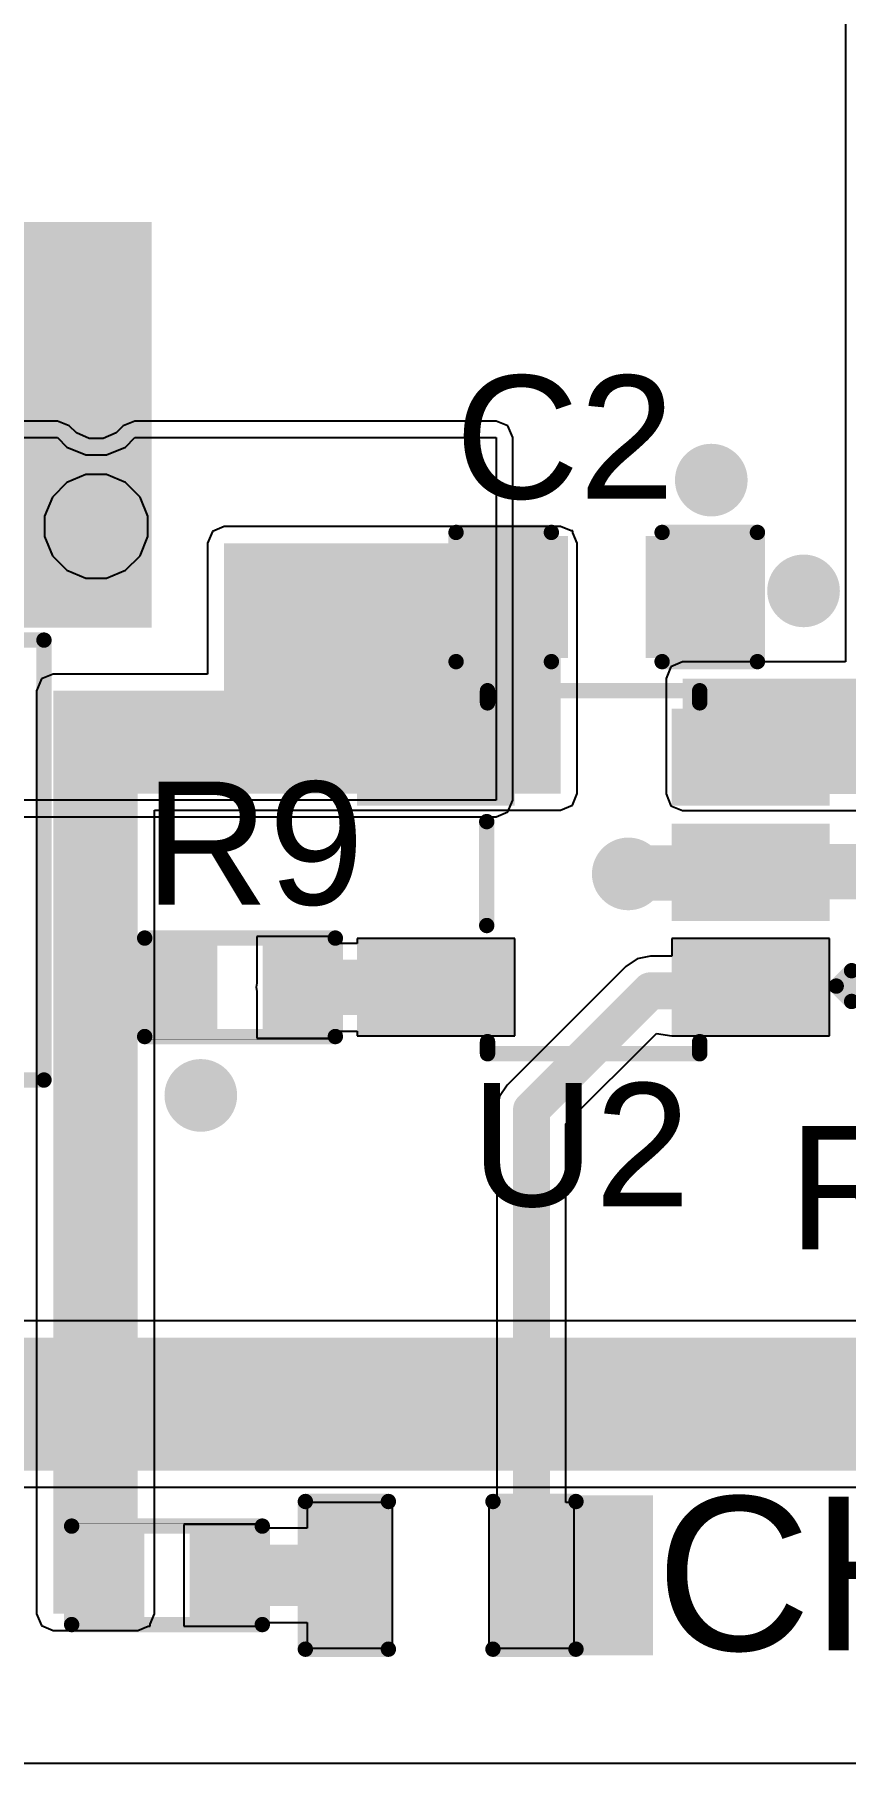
# Model space of a CAD drawing. Header units: millimetres. Extents: x -4.8 to 36.7, y -5.2 to 57.6.
# Drawn here: x 12.95 to 19.65, y -5.19 to 9.09 of the extents above; entities that cross this region are included whole.
import ezdxf

# ---------------------------------------------------------------- set-up
doc = ezdxf.new("R2010")
doc.units = ezdxf.units.MM
for name, color, linetype in [('BottomLayer', 5, 'Continuous'), ('TopLayer', 1, 'Continuous'), ('TopOverlay', 2, 'Continuous'), ('TopPaste', 8, 'Continuous'), ('TopSolder', 216, 'Continuous'), ('ViaHoleLayer', 16, 'Continuous')]:
    doc.layers.add(name, color=color, linetype=linetype)
doc.styles.add('Arial', font='', dxfattribs={"height": 0.2})
doc.styles.get('Arial').set_extended_font_data('Arial')

# ---------------------------------------------------------------- blocks, each defined once
blk = doc.blocks.new('SOT__223_12')
at = {"layer": 'TopLayer'}
for points in [[(-1.90000001, 4.05000206), (1.90000001, 4.05000206), (1.90000001, 2.05000098), (-1.90000001, 2.05000098)], [(-3.05000025, -2.04999844), (-1.55000071, -2.04999844), (-1.55000071, -4.04999952), (-3.05000025, -4.04999952)], [(-0.74999977, -2.04999844), (0.74999977, -2.04999844), (0.74999977, -4.04999952), (-0.74999977, -4.04999952)], [(1.55000071, -2.04999844), (3.05000025, -2.04999844), (3.05000025, -4.04999952), (1.55000071, -4.04999952)]]:
    blk.add_hatch(color=1, dxfattribs=at).paths.add_polyline_path(points)
at = {"layer": 'TopPaste'}
for points in [[(-1.90000001, 4.05000206), (1.90000001, 4.05000206), (1.90000001, 2.05000098), (-1.90000001, 2.05000098)], [(-3.05000025, -2.04999844), (-1.55000071, -2.04999844), (-1.55000071, -4.04999952), (-3.05000025, -4.04999952)], [(-0.74999977, -2.04999844), (0.74999977, -2.04999844), (0.74999977, -4.04999952), (-0.74999977, -4.04999952)], [(1.55000071, -2.04999844), (3.05000025, -2.04999844), (3.05000025, -4.04999952), (1.55000071, -4.04999952)]]:
    blk.add_hatch(color=8, dxfattribs=at).paths.add_polyline_path(points)
at = {"layer": 'TopSolder'}
for points in [[(-2.00160001, 4.15160206), (2.00160001, 4.15160206), (2.00160001, 1.94840098), (-2.00160001, 1.94840098)], [(-3.15160025, -1.94839844), (-1.44840071, -1.94839844), (-1.44840071, -4.15159952), (-3.15160025, -4.15159952)], [(-0.85159977, -1.94839844), (0.85159977, -1.94839844), (0.85159977, -4.15159952), (-0.85159977, -4.15159952)], [(1.44840071, -1.94839844), (3.15160025, -1.94839844), (3.15160025, -4.15159952), (1.44840071, -4.15159952)]]:
    blk.add_hatch(color=216, dxfattribs=at).paths.add_polyline_path(points)
at = {"layer": 'TopOverlay'}
for points, const_width in [([(3.302, 1.8034), (-3.302, 1.8034)], 0.127), ([(-3.302, 1.8034), (-3.302, -1.8288)], 0.127), ([(3.302, 1.8034), (3.302, -1.8288)], 0.127), ([(3.302, -1.8288), (-3.302, -1.8288)], 0.127), ([(-3.2258, -3.0734), (-3.3528, -2.9464)], 0.1999996), ([(-3.3528, -2.9464), (-3.3528, -3.2004)], 0.1999996), ([(-3.2258, -3.0734), (-3.3528, -3.2004)], 0.1999996)]:
    blk.add_lwpolyline(points, dxfattribs=dict(at, const_width=const_width))
for points, const_width in [([(-3.33375, 1.8034, 1), (-3.27025, 1.8034, 1)], 0.0635), ([(-3.33375, 1.8034, 1), (-3.27025, 1.8034, 1)], 0.0635), ([(3.27025, 1.8034, 1), (3.33375, 1.8034, 1)], 0.0635), ([(3.27025, 1.8034, 1), (3.33375, 1.8034, 1)], 0.0635), ([(-3.33375, -1.8288, 1), (-3.27025, -1.8288, 1)], 0.0635), ([(-3.33375, -1.8288, 1), (-3.27025, -1.8288, 1)], 0.0635), ([(3.27025, -1.8288, 1), (3.33375, -1.8288, 1)], 0.0635), ([(3.27025, -1.8288, 1), (3.33375, -1.8288, 1)], 0.0635), ([(-3.4027999, -2.9464, 1), (-3.3028001, -2.9464, 1)], 0.0999998), ([(-3.4027999, -2.9464, 1), (-3.3028001, -2.9464, 1)], 0.0999998), ([(-3.2757999, -3.0734, 1), (-3.1758001, -3.0734, 1)], 0.0999998), ([(-3.2757999, -3.0734, 1), (-3.1758001, -3.0734, 1)], 0.0999998), ([(-3.4027999, -3.2004, 1), (-3.3028001, -3.2004, 1)], 0.0999998), ([(-3.4027999, -3.2004, 1), (-3.3028001, -3.2004, 1)], 0.0999998)]:
    blk.add_lwpolyline(points, format="xyb", close=True, dxfattribs=dict(at, const_width=const_width))
blk = doc.blocks.new('SOT_23_5_58')
at = {"layer": 'TopLayer'}
for points in [[(-1.85000011, 1.25000004), (-0.74999977, 1.25000004), (-0.74999977, 0.65000124), (-1.85000011, 0.65000124)], [(0.74999977, 1.25000004), (1.85000011, 1.25000004), (1.85000011, 0.65000124), (0.74999977, 0.65000124)], [(-1.85000011, 0.2999994), (-0.74999977, 0.2999994), (-0.74999977, -0.2999994), (-1.85000011, -0.2999994)], [(-1.85000011, -0.65000124), (-0.74999977, -0.65000124), (-0.74999977, -1.25000004), (-1.85000011, -1.25000004)], [(0.74999977, -0.65000124), (1.85000011, -0.65000124), (1.85000011, -1.25000004), (0.74999977, -1.25000004)]]:
    blk.add_hatch(color=1, dxfattribs=at).paths.add_polyline_path(points)
at = {"layer": 'TopPaste'}
for points in [[(-1.85000011, 1.25000004), (-0.74999977, 1.25000004), (-0.74999977, 0.65000124), (-1.85000011, 0.65000124)], [(0.74999977, 1.25000004), (1.85000011, 1.25000004), (1.85000011, 0.65000124), (0.74999977, 0.65000124)], [(-1.85000011, 0.2999994), (-0.74999977, 0.2999994), (-0.74999977, -0.2999994), (-1.85000011, -0.2999994)], [(-1.85000011, -0.65000124), (-0.74999977, -0.65000124), (-0.74999977, -1.25000004), (-1.85000011, -1.25000004)], [(0.74999977, -0.65000124), (1.85000011, -0.65000124), (1.85000011, -1.25000004), (0.74999977, -1.25000004)]]:
    blk.add_hatch(color=8, dxfattribs=at).paths.add_polyline_path(points)
at = {"layer": 'TopSolder'}
for points in [[(-1.95160011, 1.35160004), (-0.6483997699999999, 1.35160004), (-0.6483997699999999, 0.54840124), (-1.95160011, 0.54840124)], [(0.6483997699999999, 1.35160004), (1.95160011, 1.35160004), (1.95160011, 0.54840124), (0.6483997699999999, 0.54840124)], [(-1.95160011, 0.4015993999999999), (-0.6483997699999999, 0.4015993999999999), (-0.6483997699999999, -0.4015993999999999), (-1.95160011, -0.4015993999999999)], [(-1.95160011, -0.54840124), (-0.6483997699999999, -0.54840124), (-0.6483997699999999, -1.35160004), (-1.95160011, -1.35160004)], [(0.6483997699999999, -0.54840124), (1.95160011, -0.54840124), (1.95160011, -1.35160004), (0.6483997699999999, -1.35160004)]]:
    blk.add_hatch(color=216, dxfattribs=at).paths.add_polyline_path(points)
at = {"layer": 'TopOverlay', "const_width": 0.127}
for points in [[(0.8735974400000001, 1.4986), (-0.87900256, 1.4986)], [(-0.87900256, 1.4986), (-0.87900256, 1.3986002)], [(0.8735974400000001, 1.4986), (0.8735974400000001, 1.3986002)], [(-2.0066, 0.9397999999999999), (-2.1336, 1.0668)], [(-2.1336, 1.0668), (-2.1336, 0.8128)], [(-2.0066, 0.9397999999999999), (-2.1336, 0.8128)], [(0.88000078, 0.43999912), (0.88000078, -0.41800018)], [(-0.87900256, -1.3986002), (-0.87900256, -1.4986)], [(0.8735974400000001, -1.3986002), (0.8735974400000001, -1.4986)], [(0.8735974400000001, -1.4986), (-0.87900256, -1.4986)]]:
    blk.add_lwpolyline(points, dxfattribs=at)
at = {"layer": 'TopOverlay', "const_width": 0.0635}
for points in [[(-0.9107525599999998, 1.4986, 1), (-0.8472525599999999, 1.4986, 1)], [(-0.9107525599999998, 1.4986, 1), (-0.8472525599999999, 1.4986, 1)], [(-0.9107525599999998, 1.3986002, 1), (-0.8472525599999999, 1.3986002, 1)], [(0.84184744, 1.4986, 1), (0.9053474399999999, 1.4986, 1)], [(0.84184744, 1.4986, 1), (0.9053474399999999, 1.4986, 1)], [(0.84184744, 1.3986002, 1), (0.9053474399999999, 1.3986002, 1)], [(-2.16535, 1.0668, 1), (-2.10185, 1.0668, 1)], [(-2.16535, 1.0668, 1), (-2.10185, 1.0668, 1)], [(-2.03835, 0.9397999999999999, 1), (-1.97485, 0.9397999999999999, 1)], [(-2.03835, 0.9397999999999999, 1), (-1.97485, 0.9397999999999999, 1)], [(-2.16535, 0.8128, 1), (-2.10185, 0.8128, 1)], [(-2.16535, 0.8128, 1), (-2.10185, 0.8128, 1)], [(0.84825078, 0.43999912, 1), (0.91175078, 0.43999912, 1)], [(0.84825078, -0.41800018, 1), (0.91175078, -0.41800018, 1)], [(-0.9107525599999998, -1.3986002, 1), (-0.8472525599999999, -1.3986002, 1)], [(0.84184744, -1.3986002, 1), (0.9053474399999999, -1.3986002, 1)], [(-0.9107525599999998, -1.4986, 1), (-0.8472525599999999, -1.4986, 1)], [(-0.9107525599999998, -1.4986, 1), (-0.8472525599999999, -1.4986, 1)], [(0.84184744, -1.4986, 1), (0.9053474399999999, -1.4986, 1)], [(0.84184744, -1.4986, 1), (0.9053474399999999, -1.4986, 1)]]:
    blk.add_lwpolyline(points, format="xyb", close=True, dxfattribs=at)
blk = doc.blocks.new('R___0402_62')
at = {"layer": 'TopLayer'}
for points in [[(-0.6985, -0.3175), (-0.6985, 0.3175), (-0.2412999999999999, 0.3175), (-0.2413, -0.3175)], [(0.2412999999999999, -0.3175), (0.2413, 0.3175), (0.6985, 0.3175), (0.6985, -0.3175)]]:
    blk.add_hatch(color=1, dxfattribs=at).paths.add_polyline_path(points)
at = {"layer": 'TopPaste'}
for points in [[(-0.6985, -0.3175), (-0.6985, 0.3175), (-0.2412999999999999, 0.3175), (-0.2413, -0.3175)], [(0.2412999999999999, -0.3175), (0.2413, 0.3175), (0.6985, 0.3175), (0.6985, -0.3175)]]:
    blk.add_hatch(color=8, dxfattribs=at).paths.add_polyline_path(points)
at = {"layer": 'TopSolder'}
for points in [[(-0.75350116, -0.37250116), (-0.75350116, 0.37250116), (-0.1862988399999999, 0.37250116), (-0.18629884, -0.37250116)], [(0.1862988399999999, -0.37250116), (0.18629884, 0.37250116), (0.75350116, 0.37250116), (0.75350116, -0.37250116)]]:
    blk.add_hatch(color=216, dxfattribs=at).paths.add_polyline_path(points)
at = {"layer": 'TopOverlay'}
for points, const_width in [([(-0.7874, 0.4064), (0.7874, 0.4064)], 0.127), ([(-0.7874, -0.4064), (-0.7874, 0.4064)], 0.127), ([(0.7874, -0.4064), (0.7874, 0.4064)], 0.127), ([(-0.7874, -0.4064), (0.7874, -0.4064)], 0.127), ([(-0.8128, -0.4318), (0.8128, -0.4318)], 0.0032258)]:
    blk.add_lwpolyline(points, dxfattribs=dict(at, const_width=const_width))
for points, const_width in [([(-0.8191499999999999, 0.4064, 1), (-0.7556499999999999, 0.4064, 1)], 0.0635), ([(-0.8191499999999999, 0.4064, 1), (-0.7556499999999999, 0.4064, 1)], 0.0635), ([(0.7556499999999999, 0.4064, 1), (0.8191499999999999, 0.4064, 1)], 0.0635), ([(0.7556499999999999, 0.4064, 1), (0.8191499999999999, 0.4064, 1)], 0.0635), ([(-0.8191499999999999, -0.4064, 1), (-0.7556499999999999, -0.4064, 1)], 0.0635), ([(-0.8191499999999999, -0.4064, 1), (-0.7556499999999999, -0.4064, 1)], 0.0635), ([(0.7556499999999999, -0.4064, 1), (0.8191499999999999, -0.4064, 1)], 0.0635), ([(0.7556499999999999, -0.4064, 1), (0.8191499999999999, -0.4064, 1)], 0.0635), ([(-0.81360518, -0.4318, 1), (-0.8119948199999999, -0.4318, 1)], 0.0016129), ([(0.8119948199999999, -0.4318, 1), (0.81360518, -0.4318, 1)], 0.0016129)]:
    blk.add_lwpolyline(points, format="xyb", close=True, dxfattribs=dict(at, const_width=const_width))
blk = doc.blocks.new('R___0402_64')
at = {"layer": 'TopLayer'}
for points in [[(-0.6985, -0.3175), (-0.6985, 0.3175), (-0.2412999999999999, 0.3175), (-0.2413, -0.3175)], [(0.2412999999999999, -0.3175), (0.2413, 0.3175), (0.6985, 0.3175), (0.6985, -0.3175)]]:
    blk.add_hatch(color=1, dxfattribs=at).paths.add_polyline_path(points)
at = {"layer": 'TopPaste'}
for points in [[(-0.6985, -0.3175), (-0.6985, 0.3175), (-0.2412999999999999, 0.3175), (-0.2413, -0.3175)], [(0.2412999999999999, -0.3175), (0.2413, 0.3175), (0.6985, 0.3175), (0.6985, -0.3175)]]:
    blk.add_hatch(color=8, dxfattribs=at).paths.add_polyline_path(points)
at = {"layer": 'TopSolder'}
for points in [[(-0.75350116, -0.37250116), (-0.75350116, 0.37250116), (-0.1862988399999999, 0.37250116), (-0.18629884, -0.37250116)], [(0.1862988399999999, -0.37250116), (0.18629884, 0.37250116), (0.75350116, 0.37250116), (0.75350116, -0.37250116)]]:
    blk.add_hatch(color=216, dxfattribs=at).paths.add_polyline_path(points)
at = {"layer": 'TopOverlay'}
for points, const_width in [([(0.7874, 0.4064), (-0.7874, 0.4064)], 0.127), ([(-0.7874, 0.4064), (-0.7874, -0.4064)], 0.127), ([(0.7874, 0.4064), (0.7874, -0.4064)], 0.127), ([(0.7874, -0.4064), (-0.7874, -0.4064)], 0.127), ([(0.8128, -0.4318), (-0.8128, -0.4318)], 0.0032258)]:
    blk.add_lwpolyline(points, dxfattribs=dict(at, const_width=const_width))
for points, const_width in [([(-0.8191499999999999, 0.4064, 1), (-0.7556499999999999, 0.4064, 1)], 0.0635), ([(-0.8191499999999999, 0.4064, 1), (-0.7556499999999999, 0.4064, 1)], 0.0635), ([(0.7556499999999999, 0.4064, 1), (0.8191499999999999, 0.4064, 1)], 0.0635), ([(0.7556499999999999, 0.4064, 1), (0.8191499999999999, 0.4064, 1)], 0.0635), ([(-0.8191499999999999, -0.4064, 1), (-0.7556499999999999, -0.4064, 1)], 0.0635), ([(-0.8191499999999999, -0.4064, 1), (-0.7556499999999999, -0.4064, 1)], 0.0635), ([(0.7556499999999999, -0.4064, 1), (0.8191499999999999, -0.4064, 1)], 0.0635), ([(0.7556499999999999, -0.4064, 1), (0.8191499999999999, -0.4064, 1)], 0.0635), ([(-0.81360518, -0.4318, 1), (-0.8119948199999999, -0.4318, 1)], 0.0016129), ([(0.8119948199999999, -0.4318, 1), (0.81360518, -0.4318, 1)], 0.0016129)]:
    blk.add_lwpolyline(points, format="xyb", close=True, dxfattribs=dict(at, const_width=const_width))
blk = doc.blocks.new('LED_0603_75')
at = {"layer": 'TopLayer'}
for points in [[(-0.999998, 0.5000002699999999), (-0.499999, 0.5000002699999999), (-0.499999, -0.5000002699999999), (-0.999998, -0.5000002699999999)], [(0.50000154, 0.5000002699999999), (1.00000054, 0.5000002699999999), (1.00000054, -0.5000002699999999), (0.50000154, -0.5000002699999999)]]:
    blk.add_hatch(color=1, dxfattribs=at).paths.add_polyline_path(points)
at = {"layer": 'TopOverlay'}
blk.add_hatch(color=2, dxfattribs=at).paths.add_polyline_path([(1.11761016, -0.66039746), (1.75260508, -0.66039746), (1.75260508, 0.66040254), (1.11761016, 0.66040254)])
at = {"layer": 'TopPaste'}
for points in [[(-0.999998, 0.5000002699999999), (-0.499999, 0.5000002699999999), (-0.499999, -0.5000002699999999), (-0.999998, -0.5000002699999999)], [(0.50000154, 0.5000002699999999), (1.00000054, 0.5000002699999999), (1.00000054, -0.5000002699999999), (0.50000154, -0.5000002699999999)]]:
    blk.add_hatch(color=8, dxfattribs=at).paths.add_polyline_path(points)
at = {"layer": 'TopSolder'}
for points in [[(-1.101598, 0.6016002699999999), (-0.398399, 0.6016002699999999), (-0.398399, -0.6016002699999999), (-1.101598, -0.6016002699999999)], [(0.39840154, 0.6016002699999999), (1.10160054, 0.6016002699999999), (1.10160054, -0.6016002699999999), (0.39840154, -0.6016002699999999)]]:
    blk.add_hatch(color=216, dxfattribs=at).paths.add_polyline_path(points)
at = {"layer": 'TopOverlay', "const_width": 0.127}
for points in [[(-1.1176, -0.6096), (-1.1176, 0.6096)], [(-1.1176, 0.6096), (-0.4318, 0.6096)], [(0.4318, 0.6096), (1.11760254, 0.6096)], [(1.11760254, -0.6096), (1.11760254, 0.6096)], [(-1.1176, -0.6096), (-0.4318, -0.6096)], [(0.4318, -0.6096), (1.11760254, -0.6096)]]:
    blk.add_lwpolyline(points, dxfattribs=at)
at = {"layer": 'TopOverlay', "const_width": 0.0635}
for points in [[(-1.14935, 0.6096, 1), (-1.08585, 0.6096, 1)], [(-1.14935, 0.6096, 1), (-1.08585, 0.6096, 1)], [(-0.46355, 0.6096, 1), (-0.40005, 0.6096, 1)], [(0.40005, 0.6096, 1), (0.46355, 0.6096, 1)], [(1.08585254, 0.6096, 1), (1.14935254, 0.6096, 1)], [(1.08585254, 0.6096, 1), (1.14935254, 0.6096, 1)], [(-1.14935, -0.6096, 1), (-1.08585, -0.6096, 1)], [(-1.14935, -0.6096, 1), (-1.08585, -0.6096, 1)], [(-0.46355, -0.6096, 1), (-0.40005, -0.6096, 1)], [(0.40005, -0.6096, 1), (0.46355, -0.6096, 1)], [(1.08585254, -0.6096, 1), (1.14935254, -0.6096, 1)], [(1.08585254, -0.6096, 1), (1.14935254, -0.6096, 1)]]:
    blk.add_lwpolyline(points, format="xyb", close=True, dxfattribs=at)
blk = doc.blocks.new('C___0603_79')
at = {"layer": 'TopLayer'}
for points in [[(-0.3809999999999999, 0.4445), (-0.3809999999999999, -0.4445), (-1.143, -0.4445), (-1.143, 0.4445)], [(1.143, 0.4445), (1.143, -0.4445), (0.3809999999999999, -0.4445), (0.3809999999999999, 0.4445)]]:
    blk.add_hatch(color=1, dxfattribs=at).paths.add_polyline_path(points)
at = {"layer": 'TopPaste'}
for points in [[(-0.3809999999999999, 0.4445), (-0.3809999999999999, -0.4445), (-1.143, -0.4445), (-1.143, 0.4445)], [(1.143, 0.4445), (1.143, -0.4445), (0.3809999999999999, -0.4445), (0.3809999999999999, 0.4445)]]:
    blk.add_hatch(color=8, dxfattribs=at).paths.add_polyline_path(points)
at = {"layer": 'TopSolder'}
for points in [[(-0.3210001199999999, 0.50449988), (-0.3210001199999999, -0.50449988), (-1.20299988, -0.50449988), (-1.20299988, 0.50449988)], [(1.20299988, 0.50449988), (1.20299988, -0.50449988), (0.3210001199999999, -0.50449988), (0.3210001199999999, 0.50449988)]]:
    blk.add_hatch(color=216, dxfattribs=at).paths.add_polyline_path(points)
at = {"layer": 'TopOverlay', "const_width": 0.127}
for points in [[(-1.2446, 0.5334), (-1.2446, -0.5334)], [(-0.4571999999999999, 0.5334), (-1.2446, 0.5334)], [(1.2446, 0.5334), (0.4571999999999999, 0.5334)], [(1.2446, 0.5334), (1.2446, -0.5334)], [(-0.4571999999999999, -0.5334), (-1.2446, -0.5334)], [(1.2446, -0.5334), (0.4571999999999999, -0.5334)]]:
    blk.add_lwpolyline(points, dxfattribs=at)
at = {"layer": 'TopOverlay', "const_width": 0.0635}
for points in [[(-1.27635, 0.5334, 1), (-1.21285, 0.5334, 1)], [(-1.27635, 0.5334, 1), (-1.21285, 0.5334, 1)], [(-0.4889499999999999, 0.5334, 1), (-0.42545, 0.5334, 1)], [(0.42545, 0.5334, 1), (0.4889499999999999, 0.5334, 1)], [(1.21285, 0.5334, 1), (1.27635, 0.5334, 1)], [(1.21285, 0.5334, 1), (1.27635, 0.5334, 1)], [(-1.27635, -0.5334, 1), (-1.21285, -0.5334, 1)], [(-1.27635, -0.5334, 1), (-1.21285, -0.5334, 1)], [(-0.4889499999999999, -0.5334, 1), (-0.42545, -0.5334, 1)], [(0.42545, -0.5334, 1), (0.4889499999999999, -0.5334, 1)], [(1.21285, -0.5334, 1), (1.27635, -0.5334, 1)], [(1.21285, -0.5334, 1), (1.27635, -0.5334, 1)]]:
    blk.add_lwpolyline(points, format="xyb", close=True, dxfattribs=at)

msp = doc.modelspace()

# ---------------------------------------------------------------- hatches: boundary and pattern name
at = {"layer": 'BottomLayer'}
h = msp.add_hatch(color=5, dxfattribs=at)
edge = h.paths.add_edge_path()
edge.add_arc((13.462, 7.06119746), 0.2999994, 0, 360)
h = msp.add_hatch(color=5, dxfattribs=at)
edge = h.paths.add_edge_path()
edge.add_arc((13.462, 6.0447682), 0.2999994, 0, 360)
h = msp.add_hatch(color=5, dxfattribs=at)
edge = h.paths.add_edge_path()
edge.add_arc((18.542, 5.4102), 0.2999994, 0, 360)
h = msp.add_hatch(color=5, dxfattribs=at)
edge = h.paths.add_edge_path()
edge.add_arc((13.462, 5.02833894), 0.2999994, 0, 360)
h = msp.add_hatch(color=5, dxfattribs=at)
edge = h.paths.add_edge_path()
edge.add_arc((14.9606, 4.444999999999999), 0.2999994, 0, 360)
h = msp.add_hatch(color=5, dxfattribs=at)
edge = h.paths.add_edge_path()
edge.add_arc((15.9258, 4.444999999999999), 0.2999994, 0, 360)
h = msp.add_hatch(color=5, dxfattribs=at)
edge = h.paths.add_edge_path()
edge.add_arc((19.304, 4.495799999999999), 0.2999994, 0, 360)
h = msp.add_hatch(color=5, dxfattribs=at)
edge = h.paths.add_edge_path()
edge.add_arc((14.9606, 3.4036), 0.2999994, 0, 360)
h = msp.add_hatch(color=5, dxfattribs=at)
edge = h.paths.add_edge_path()
edge.add_arc((17.8562, 2.159), 0.2999994, 0, 360)
h = msp.add_hatch(color=5, dxfattribs=at)
edge = h.paths.add_edge_path()
edge.add_arc((14.3256, 0.3302), 0.2999994, 0, 360)
msp.add_hatch(color=5, dxfattribs=at).paths.add_polyline_path([(21.39768136, -1.66862506), (8.02590724, -1.66862506), (8.02590724, -2.76752558), (21.39768136, -2.76752558)])
at = {"layer": 'TopLayer'}
for points in [[(13.9192, 7.54215408), (11.28457992, 7.54215408), (11.28457992, 4.19100508), (13.9192, 4.19100508)], [(17.2974, 4.88950508), (14.5180558, 4.88950508), (14.5180558, 2.82281376), (17.2974, 2.82281376)], [(21.844, 3.77144788), (18.30556156, 3.77144788), (18.30556156, 3.060319), (21.844, 3.060319)], [(13.1064, 2.82281376), (14.9606, 2.82281376), (14.9606, 3.67140744), (13.1064, 3.67140744)], [(21.844, 3.53060508), (18.30556156, 3.53060508), (18.30556156, 2.8194762), (21.844, 2.8194762)], [(13.1064, -3.9497), (13.8049, -3.9497), (13.8049, 3.32406752), (13.1064, 3.32406752)]]:
    msp.add_hatch(color=1, dxfattribs=at).paths.add_polyline_path(points)
h = msp.add_hatch(color=1, dxfattribs=at)
edge = h.paths.add_edge_path()
edge.add_arc((13.462, 7.06119746), 0.2999994, 0, 360)
h = msp.add_hatch(color=1, dxfattribs=at)
edge = h.paths.add_edge_path()
edge.add_arc((13.462, 6.0447682), 0.2999994, 0, 360)
h = msp.add_hatch(color=1, dxfattribs=at)
edge = h.paths.add_edge_path()
edge.add_arc((18.542, 5.4102), 0.2999994, 0, 360)
h = msp.add_hatch(color=1, dxfattribs=at)
edge = h.paths.add_edge_path()
edge.add_arc((13.462, 5.02833894), 0.2999994, 0, 360)
h = msp.add_hatch(color=1, dxfattribs=at)
edge = h.paths.add_edge_path()
edge.add_arc((14.9606, 4.444999999999999), 0.2999994, 0, 360)
h = msp.add_hatch(color=1, dxfattribs=at)
edge = h.paths.add_edge_path()
edge.add_arc((15.9258, 4.444999999999999), 0.2999994, 0, 360)
h = msp.add_hatch(color=1, dxfattribs=at)
edge = h.paths.add_edge_path()
edge.add_arc((19.304, 4.495799999999999), 0.2999994, 0, 360)
h = msp.add_hatch(color=1, dxfattribs=at)
edge = h.paths.add_edge_path()
edge.add_arc((14.9606, 3.4036), 0.2999994, 0, 360)
h = msp.add_hatch(color=1, dxfattribs=at)
edge = h.paths.add_edge_path()
edge.add_arc((17.8562, 2.159), 0.2999994, 0, 360)
h = msp.add_hatch(color=1, dxfattribs=at)
edge = h.paths.add_edge_path()
edge.add_arc((14.3256, 0.3302), 0.2999994, 0, 360)
at = {"layer": 'ViaHoleLayer'}
h = msp.add_hatch(color=16, dxfattribs=at)
edge = h.paths.add_edge_path()
edge.add_arc((13.462, 7.06119746), 0.1499997, 0, 360)
h = msp.add_hatch(color=16, dxfattribs=at)
edge = h.paths.add_edge_path()
edge.add_arc((13.462, 6.0447682), 0.1499997, 0, 360)
h = msp.add_hatch(color=16, dxfattribs=at)
edge = h.paths.add_edge_path()
edge.add_arc((18.542, 5.4102), 0.1499997, 0, 360)
h = msp.add_hatch(color=16, dxfattribs=at)
edge = h.paths.add_edge_path()
edge.add_arc((13.462, 5.02833894), 0.1499997, 0, 360)
h = msp.add_hatch(color=16, dxfattribs=at)
edge = h.paths.add_edge_path()
edge.add_arc((14.9606, 4.444999999999999), 0.1499997, 0, 360)
h = msp.add_hatch(color=16, dxfattribs=at)
edge = h.paths.add_edge_path()
edge.add_arc((15.9258, 4.444999999999999), 0.1499997, 0, 360)
h = msp.add_hatch(color=16, dxfattribs=at)
edge = h.paths.add_edge_path()
edge.add_arc((19.304, 4.495799999999999), 0.1499997, 0, 360)
h = msp.add_hatch(color=16, dxfattribs=at)
edge = h.paths.add_edge_path()
edge.add_arc((14.9606, 3.4036), 0.1499997, 0, 360)
h = msp.add_hatch(color=16, dxfattribs=at)
edge = h.paths.add_edge_path()
edge.add_arc((17.8562, 2.159), 0.1499997, 0, 360)
h = msp.add_hatch(color=16, dxfattribs=at)
edge = h.paths.add_edge_path()
edge.add_arc((14.3256, 0.3302), 0.1499997, 0, 360)

# ---------------------------------------------------------------- linework, layer by layer
at = {"layer": 'BottomLayer'}
for p, q in [((13.14208446, 5.898278779999999), (7.35172266, 5.898278779999999)), ((13.14208954, 5.89828132), (13.14208446, 5.898278779999999)), ((13.2392928, 5.85801724), (13.14208954, 5.89828132)), ((13.29799728, 5.799312759999999), (13.2392928, 5.85801724)), ((13.6847072, 5.85801724), (13.62600272, 5.799312759999999)), ((13.78191046, 5.89828132), (13.6847072, 5.85801724)), ((13.78191554, 5.898278779999999), (13.78191046, 5.89828132)), ((16.764, 5.898278779999999), (13.78191554, 5.898278779999999)), ((16.86120326, 5.85801724), (16.764, 5.898278779999999)), ((16.9014648, 5.76081398), (16.86120326, 5.85801724)), ((7.29478348, 5.76081398), (13.14208954, 5.76081398)), ((13.14208954, 5.76081398), (13.22012596, 5.68277756)), ((13.40440804, 5.7552336), (13.29799728, 5.799312759999999)), ((13.51958942, 5.7552336), (13.40440804, 5.7552336)), ((13.62600272, 5.799312759999999), (13.51958942, 5.7552336)), ((13.70387404, 5.68277756), (13.78191046, 5.76081398)), ((13.78191046, 5.76081398), (16.764, 5.76081398)), ((16.764, 5.76081398), (16.764, 2.7686)), ((16.9014648, 2.7686), (16.9014648, 5.76081398)), ((13.22012596, 5.68277756), (13.37706494, 5.617768799999999)), ((13.37706494, 5.617768799999999), (13.54693506, 5.617768799999999)), ((13.54693506, 5.617768799999999), (13.70387404, 5.68277756)), ((13.37706494, 5.45533834), (13.22012596, 5.39032958)), ((13.54693506, 5.45533834), (13.37706494, 5.45533834)), ((13.70387404, 5.39032958), (13.54693506, 5.45533834)), ((13.22012596, 5.39032958), (13.10000936, 5.270212979999999)), ((13.82399064, 5.270212979999999), (13.70387404, 5.39032958)), ((13.10000936, 5.270212979999999), (13.0350006, 5.113274)), ((13.8889994, 5.113274), (13.82399064, 5.270212979999999)), ((13.0350006, 5.113274), (13.0350006, 4.94340388)), ((13.8889994, 4.94340388), (13.8889994, 5.113274)), ((13.0350006, 4.94340388), (13.10000936, 4.7864649)), ((13.82399064, 4.7864649), (13.8889994, 4.94340388)), ((13.10000936, 4.7864649), (13.22012596, 4.6663483)), ((13.70387404, 4.6663483), (13.82399064, 4.7864649)), ((13.22012596, 4.6663483), (13.37706494, 4.60133954)), ((13.37706494, 4.60133954), (13.54693506, 4.60133954)), ((13.54693506, 4.60133954), (13.70387404, 4.6663483)), ((16.764, 2.7686), (5.3594, 2.7686)), ((16.86120326, 2.67139674), (16.9014648, 2.7686)), ((5.3594, 2.6311352), (16.764, 2.6311352)), ((16.764, 2.6311352), (16.86120326, 2.67139674)), ((20.71277798, -1.53116026), (8.02590724, -1.53116026)), ((8.02590724, -2.90499038), (21.39768136, -2.90499038)), ((28.63526404, -5.18501122), (2.68899894, -5.18499852))]:
    msp.add_line(p, q, dxfattribs=at)
at = {"layer": 'BottomLayer', "const_width": 0.3809999999999999}
for points in [[(13.6652, 3.18041528), (13.88838472, 3.4036)], [(13.88838472, 3.4036), (14.9606, 3.4036)]]:
    msp.add_lwpolyline(points, dxfattribs=at)
at = {"layer": 'BottomLayer', "const_width": 0.1905}
for points in [[(13.79313472, 3.4036, 1), (13.98363472, 3.4036, 1)], [(13.79313472, 3.4036, 1), (13.98363472, 3.4036, 1)], [(14.86535, 3.4036, 1), (15.05585, 3.4036, 1)], [(13.56995, 3.18041528, 1), (13.76045, 3.18041528, 1)]]:
    msp.add_lwpolyline(points, format="xyb", close=True, dxfattribs=at)
at = {"layer": 'TopLayer'}
for p, q in [((19.64913266, 21.80814536), (19.64913266, 3.90891268)), ((14.51805326, 5.02696988), (14.42085, 4.98670834)), ((17.2974, 5.02696988), (14.51805326, 5.02696988)), ((17.3840013, 4.9911), (17.2974, 5.02696988)), ((14.42085, 4.98670834), (14.38058846, 4.88950508)), ((14.38058846, 4.88950508), (14.38058846, 3.808872239999999)), ((17.399, 4.9911), (17.3840013, 4.9911)), ((17.399, 4.97609368), (17.399, 4.9911)), ((17.4348648, 4.88950508), (17.399, 4.97609368)), ((17.4348648, 2.82281376), (17.4348648, 4.88950508)), ((18.20835576, 3.86865114), (18.16809422, 3.77144788)), ((18.30555902, 3.90891268), (18.20835576, 3.86865114)), ((19.64913266, 3.90891268), (18.30555902, 3.90891268)), ((13.00919674, 3.7686107), (12.9689352, 3.67140744)), ((13.1064, 3.808872239999999), (13.00919674, 3.7686107)), ((14.38058846, 3.808872239999999), (13.1064, 3.808872239999999)), ((18.16809422, 3.77144788), (18.16809422, 2.8194762)), ((12.9689352, 3.67140744), (12.9689352, 2.82281376)), ((12.9689352, 2.82281376), (12.9689352, -3.9497)), ((17.2974, 2.68534896), (17.39460326, 2.7256105)), ((17.39460326, 2.7256105), (17.4348648, 2.82281376)), ((18.16809422, 2.8194762), (18.20835576, 2.72227294)), ((18.20835576, 2.72227294), (18.30555902, 2.6820114)), ((13.9423648, -3.9497), (13.9423648, 2.68534896)), ((13.9423648, 2.68534896), (17.2974, 2.68534896)), ((18.30555902, 2.6820114), (19.78641966, 2.6820114)), ((15.44943062, 1.6419068), (14.78903062, 1.6419068)), ((14.78903062, 1.6419068), (14.78903062, 1.25783086)), ((15.44943062, 1.58537402), (15.44943062, 1.6419068)), ((15.61570156, 1.58537402), (15.44943062, 1.58537402)), ((16.91889936, 1.6244062), (15.61570156, 1.6244062)), ((15.61570156, 1.6244062), (15.61570156, 1.58537402)), ((16.91889936, 0.8212073999999999), (16.91889936, 1.6244062)), ((19.51889924, 1.6244062), (18.21570144, 1.6244062)), ((18.21570144, 1.6244062), (18.21570144, 1.47903438)), ((19.51889924, 0.8212073999999999), (19.51889924, 1.6244062)), ((17.9296314, 1.4573504), (17.83721096, 1.39559792)), ((18.0386482, 1.47903692), (17.9296314, 1.4573504)), ((18.0386609, 1.47903438), (18.0386482, 1.47903692)), ((18.21570144, 1.47903438), (18.0386609, 1.47903438)), ((17.83720588, 1.3955903), (16.8553638, 0.4137507599999999)), ((17.83721096, 1.39559792), (17.83720588, 1.3955903)), ((14.78903062, 1.25783086), (14.7820634, 1.2228068)), ((14.7820634, 1.2228068), (14.78903062, 1.18778274)), ((14.78903062, 1.18778274), (14.78903062, 0.8037068)), ((15.44943062, 0.8037068), (15.44943062, 0.86023958)), ((15.44943062, 0.86023958), (15.61570156, 0.86023958)), ((15.61570156, 0.86023958), (15.61570156, 0.8212073999999999)), ((14.78903062, 0.8037068), (15.44943062, 0.8037068)), ((15.61570156, 0.8212073999999999), (16.91889936, 0.8212073999999999)), ((17.34167474, 0.09431274), (18.08870144, 0.84133944)), ((18.08870144, 0.84133944), (18.21570398, 0.82120486)), ((18.21570398, 0.82120486), (18.21570398, 0.8212073999999999)), ((18.21570398, 0.8212073999999999), (19.51889924, 0.8212073999999999)), ((16.79361132, 0.32133032), (16.7719248, 0.21231352)), ((16.8553638, 0.4137507599999999), (16.79361132, 0.32133032)), ((16.7719248, 0.21231352), (16.77192734, 0.21230082)), ((16.77192734, 0.21230082), (16.77192734, -3.030601)), ((17.34167474, -3.030601), (17.34167474, 0.09431274)), ((15.908401, -3.030601), (15.205202, -3.030601)), ((15.205202, -3.030601), (15.205202, -3.24373494)), ((15.908401, -4.233798999999999), (15.908401, -3.030601)), ((16.77192734, -3.030601), (16.70520154, -3.030601)), ((16.70520154, -3.030601), (16.70520154, -4.233798999999999)), ((17.40840054, -3.030601), (17.34167474, -3.030601)), ((17.40840054, -4.233798999999999), (17.40840054, -3.030601)), ((14.8463, -3.2131), (14.1859, -3.2131)), ((14.1859, -3.2131), (14.1859, -4.051299999999999)), ((14.8463, -3.24373494), (14.8463, -3.2131)), ((15.205202, -3.24373494), (14.8463, -3.24373494)), ((12.9689352, -3.9497), (13.00919674, -4.04690326)), ((13.9065, -4.0362886), (13.9423648, -3.9497)), ((13.00919674, -4.04690326), (13.1064, -4.0871648)), ((13.1064, -4.0871648), (13.8049, -4.0871648)), ((13.8049, -4.0871648), (13.8914886, -4.051299999999999)), ((13.8914886, -4.051299999999999), (13.9065, -4.051299999999999)), ((13.9065, -4.051299999999999), (13.9065, -4.0362886)), ((14.1859, -4.051299999999999), (14.8463, -4.051299999999999)), ((14.8463, -4.051299999999999), (14.8463, -4.02066506)), ((14.8463, -4.02066506), (15.205202, -4.02066506)), ((15.205202, -4.02066506), (15.205202, -4.233798999999999)), ((15.205202, -4.233798999999999), (15.908401, -4.233798999999999)), ((16.70520154, -4.233798999999999), (17.40840054, -4.233798999999999)), ((28.63526404, -5.18501122), (2.68899894, -5.18499852))]:
    msp.add_line(p, q, dxfattribs=at)
for points, const_width in [([(14.9606, 3.32406752), (14.9606, 3.4036)], 0.3809999999999999), ([(14.70855326, 3.07202078), (14.9606, 3.32406752)], 0.3809999999999999), ([(13.5763, 3.03392078), (13.6144, 3.07202078)], 0.3809999999999999), ([(17.86310372, 2.16590372), (18.86039662, 2.16590372)], 0.4571999999999999), ([(17.8562, 2.159), (17.86310372, 2.16590372)], 0.3048), ([(18.871946, 2.1774531), (20.19508026, 2.1774531)], 0.4571999999999999), ([(18.86039662, 2.16590372), (18.86730034, 2.17280744)], 0.3048), ([(18.86730034, 2.17280744), (18.871946, 2.1774531)], 0.3048), ([(15.14463062, 1.2228068), (16.29270046, 1.2228068)], 0.4571999999999999), ([(17.05680104, 0.21231352), (18.0386482, 1.19416068)], 0.3048), ([(18.0386482, 1.19416068), (18.97416068, 1.19416068)], 0.3048), ([(18.97416068, 1.19416068), (18.9992, 1.2192)], 0.3048), ([(17.05680104, -3.6322), (17.05680104, 0.21231352)], 0.3048), ([(14.5923, -3.6322), (15.4178, -3.6322)], 0.508), ([(15.4178, -3.6322), (15.494, -3.7084)], 0.3809999999999999)]:
    msp.add_lwpolyline(points, dxfattribs=dict(at, const_width=const_width))
for points, const_width in [([(14.86535, 3.4036, 1), (15.05585, 3.4036, 1)], 0.1905), ([(14.86535, 3.32406752, 1), (15.05585, 3.32406752, 1)], 0.1905), ([(14.86535, 3.32406752, 1), (15.05585, 3.32406752, 1)], 0.1905), ([(13.48105, 3.03392078, 1), (13.67155, 3.03392078, 1)], 0.1905), ([(13.51915, 3.07202078, 1), (13.70965, 3.07202078, 1)], 0.1905), ([(14.61330326, 3.07202078, 1), (14.80380326, 3.07202078, 1)], 0.1905), ([(17.74880372, 2.16590372, 1), (17.97740372, 2.16590372, 1)], 0.2286), ([(17.78, 2.159, 1), (17.9324, 2.159, 1)], 0.1524), ([(17.78690372, 2.16590372, 1), (17.93930372, 2.16590372, 1)], 0.1524), ([(18.74609662, 2.16590372, 1), (18.97469662, 2.16590372, 1)], 0.2286), ([(18.757646, 2.1774531, 1), (18.986246, 2.1774531, 1)], 0.2286), ([(18.78419662, 2.16590372, 1), (18.93659662, 2.16590372, 1)], 0.1524), ([(18.79110034, 2.17280744, 1), (18.94350034, 2.17280744, 1)], 0.1524), ([(18.79110034, 2.17280744, 1), (18.94350034, 2.17280744, 1)], 0.1524), ([(18.795746, 2.1774531, 1), (18.948146, 2.1774531, 1)], 0.1524), ([(15.03033062, 1.2228068, 1), (15.25893062, 1.2228068, 1)], 0.2286), ([(16.17840046, 1.2228068, 1), (16.40700046, 1.2228068, 1)], 0.2286), ([(17.9624482, 1.19416068, 1), (18.1148482, 1.19416068, 1)], 0.1524), ([(17.9624482, 1.19416068, 1), (18.1148482, 1.19416068, 1)], 0.1524), ([(18.89796068, 1.19416068, 1), (19.05036068, 1.19416068, 1)], 0.1524), ([(18.89796068, 1.19416068, 1), (19.05036068, 1.19416068, 1)], 0.1524), ([(18.923, 1.2192, 1), (19.0754, 1.2192, 1)], 0.1524), ([(16.98060104, 0.21231352, 1), (17.13300104, 0.21231352, 1)], 0.1524), ([(16.98060104, 0.21231352, 1), (17.13300104, 0.21231352, 1)], 0.1524), ([(14.4653, -3.6322, 1), (14.7193, -3.6322, 1)], 0.254), ([(15.2908, -3.6322, 1), (15.5448, -3.6322, 1)], 0.254), ([(15.32255, -3.6322, 1), (15.51305, -3.6322, 1)], 0.1905), ([(15.39875, -3.7084, 1), (15.58925, -3.7084, 1)], 0.1905), ([(16.98060104, -3.6322, 1), (17.13300104, -3.6322, 1)], 0.1524)]:
    msp.add_lwpolyline(points, format="xyb", close=True, dxfattribs=dict(at, const_width=const_width))

# ---------------------------------------------------------------- block references
at = {"rotation": 180}
for name, p in [('SOT__223_12', (9.7282, 2.2606)), ('C___0603_79', (17.6784, 4.444999999999999)), ('SOT_23_5_58', (17.5673004, 2.17280744)), ('R___0402_64', (14.0462, -3.6322))]:
    msp.add_blockref(name, p, dxfattribs=at)
for name, p in [('R___0402_62', (14.64933062, 1.2228068)), ('LED_0603_75', (16.3068, -3.6322))]:
    msp.add_blockref(name, p)

# ---------------------------------------------------------------- texts
at = {"layer": 'TopOverlay', "style": 'Arial'}
for s, p in [('C2', (16.4256085, 5.2579651)), ('R9', (13.8602085, 1.9051651)), ('U2', (16.55538726, -0.5841873)), ('R10', (19.17741148, -0.9396348999999999))]:
    msp.add_text(s, height=1.016, dxfattribs=at).set_placement(p)
msp.add_text('CHARGING', height=1.27, rotation=360, dxfattribs=at).set_placement((18.0848, -4.25194476))

doc.saveas('drawing.dxf')
